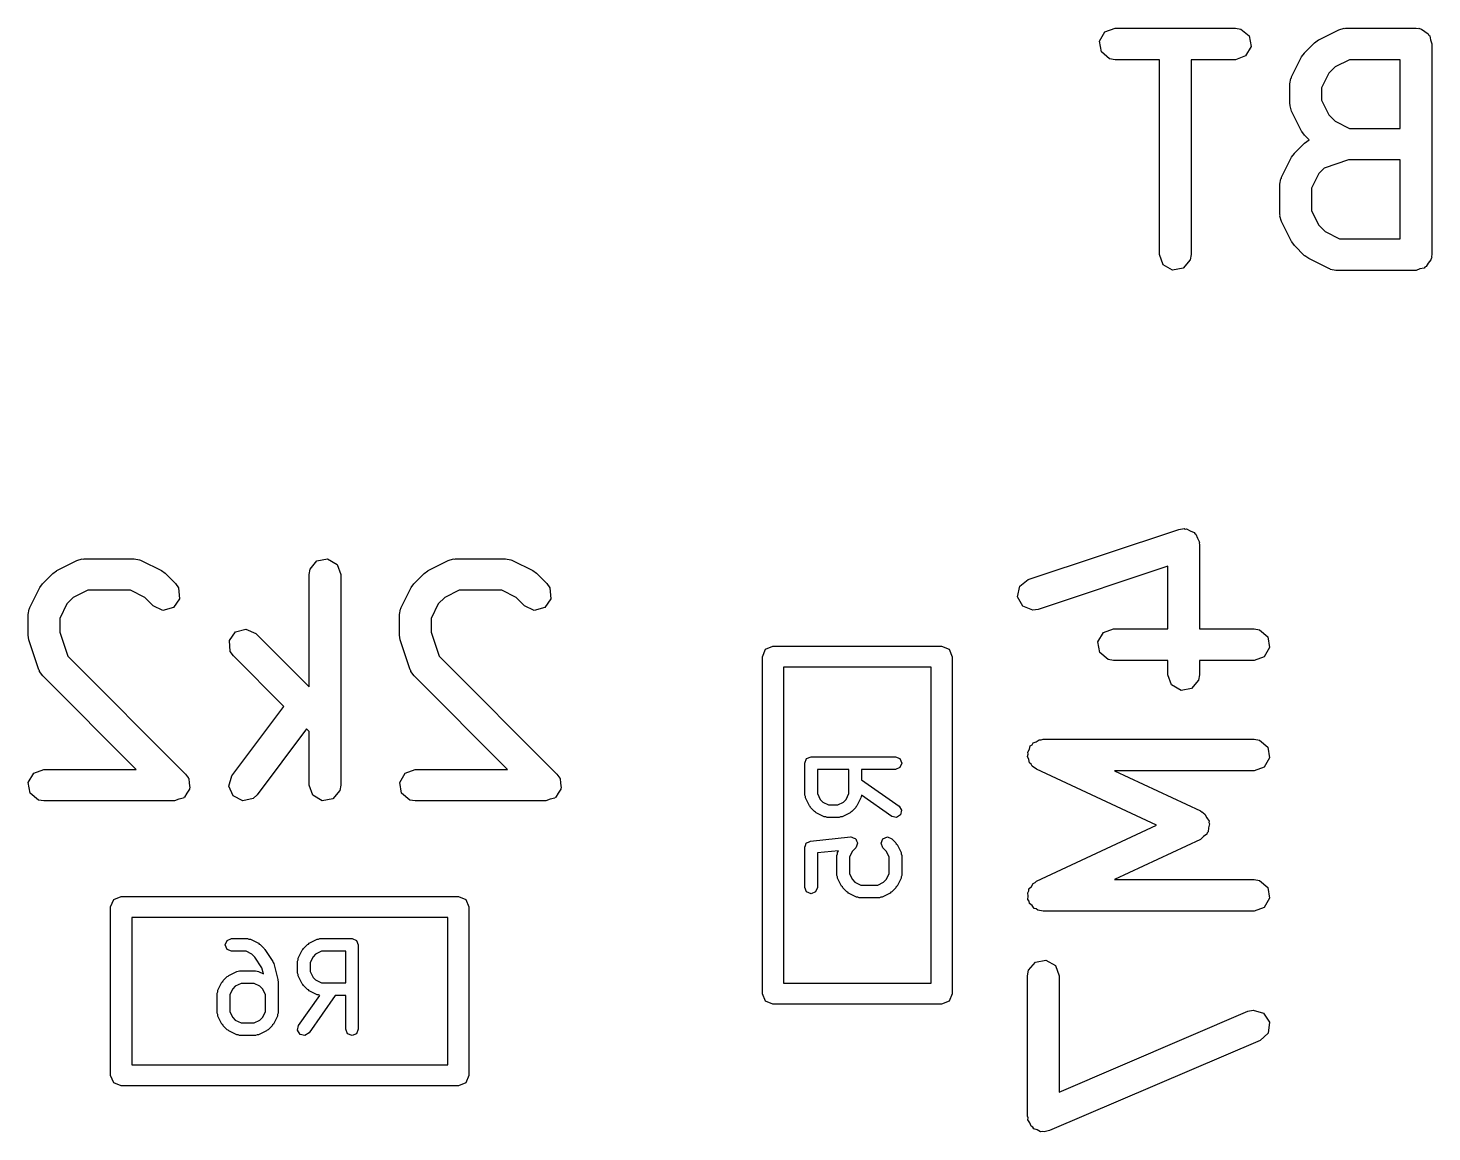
# Model space of a CAD drawing. Extents: x 0.04 to 2.09, y 0.3 to 3.78.
# Drawn here: x 0.6387 to 0.901, y 3.0477 to 3.254 of the extents above; entities that cross this region are included whole.
import ezdxf

# ---------------------------------------------------------------- set-up
doc = ezdxf.new("R2010")
doc.units = 0
doc.header["$MEASUREMENT"] = 0
doc.layers.add('BLACK', color=7, linetype='CONTINUOUS')

msp = doc.modelspace()

# ---------------------------------------------------------------- linework, layer by layer
at = {"layer": 'BLACK', "linetype": 'CONTINUOUS'}
for p, q in [((0.838862, 3.2516), (0.839872, 3.25335)), ((0.839872, 3.25335), (0.84177, 3.25404)), ((0.84177, 3.25404), (0.864267, 3.25404)), ((0.864267, 3.25404), (0.865277, 3.25386)), ((0.865277, 3.25386), (0.866824, 3.25256)), ((0.866824, 3.25256), (0.867175, 3.25057)), ((0.879052, 3.2513), (0.879775, 3.25181)), ((0.879775, 3.25181), (0.879819, 3.25185)), ((0.879819, 3.25185), (0.883569, 3.25373)), ((0.883569, 3.25373), (0.884552, 3.25402)), ((0.884552, 3.25402), (0.884723, 3.25398)), ((0.884723, 3.25398), (0.884889, 3.25404)), ((0.884889, 3.25404), (0.898013, 3.25404)), ((0.898013, 3.25404), (0.898396, 3.25397)), ((0.898396, 3.25397), (0.898525, 3.254)), ((0.898525, 3.254), (0.898639, 3.25393)), ((0.898639, 3.25393), (0.899023, 3.25386)), ((0.899023, 3.25386), (0.89961, 3.25337)), ((0.89961, 3.25337), (0.900275, 3.25299)), ((0.900275, 3.25299), (0.900366, 3.25274)), ((0.900366, 3.25274), (0.90057, 3.25256)), ((0.90057, 3.25256), (0.900703, 3.25181)), ((0.900703, 3.25181), (0.900965, 3.25109)), ((0.839213, 3.24961), (0.838862, 3.2516)), ((0.84076, 3.24831), (0.839213, 3.24961)), ((0.867175, 3.25057), (0.866165, 3.24883)), ((0.876624, 3.24866), (0.87715, 3.24937)), ((0.87715, 3.24937), (0.877177, 3.24943)), ((0.877177, 3.24943), (0.879052, 3.2513)), ((0.900965, 3.25109), (0.900965, 3.21172)), ((0.84177, 3.24813), (0.84076, 3.24831)), ((0.850066, 3.24813), (0.84177, 3.24813)), ((0.850066, 3.21172), (0.850066, 3.24813)), ((0.864267, 3.24813), (0.855971, 3.24813)), ((0.855971, 3.24813), (0.855971, 3.21172)), ((0.866165, 3.24883), (0.864267, 3.24813)), ((0.874749, 3.24491), (0.876624, 3.24866)), ((0.882889, 3.24679), (0.881692, 3.24559)), ((0.885586, 3.24813), (0.882889, 3.24679)), ((0.89506, 3.24813), (0.885586, 3.24813)), ((0.89506, 3.23529), (0.89506, 3.24813)), ((0.874438, 3.24359), (0.874616, 3.2446)), ((0.874616, 3.2446), (0.874729, 3.24473)), ((0.874729, 3.24473), (0.874749, 3.24491)), ((0.881692, 3.24559), (0.880343, 3.24289)), ((0.874438, 3.23984), (0.874438, 3.24359)), ((0.880343, 3.24289), (0.880343, 3.24054)), ((0.874498, 3.23967), (0.874438, 3.23984)), ((0.874457, 3.2395), (0.874498, 3.23967)), ((0.874749, 3.23852), (0.874457, 3.2395)), ((0.880343, 3.24054), (0.881692, 3.23784)), ((0.876624, 3.23477), (0.874749, 3.23852)), ((0.881692, 3.23784), (0.882889, 3.23664)), ((0.882889, 3.23664), (0.885586, 3.23529)), ((0.876671, 3.23472), (0.876624, 3.23477)), ((0.877177, 3.234), (0.876671, 3.23472)), ((0.878036, 3.23314), (0.877177, 3.234)), ((0.885586, 3.23529), (0.89506, 3.23529)), ((0.875302, 3.23068), (0.877177, 3.23255)), ((0.877177, 3.23255), (0.878017, 3.23314)), ((0.878017, 3.23314), (0.878036, 3.23314)), ((0.872875, 3.22616), (0.874749, 3.22991)), ((0.874749, 3.22991), (0.875275, 3.23062)), ((0.875275, 3.23062), (0.875302, 3.23068)), ((0.885369, 3.22939), (0.88086, 3.22788)), ((0.89506, 3.22939), (0.885369, 3.22939)), ((0.89506, 3.21467), (0.89506, 3.22939)), ((0.872563, 3.22484), (0.872741, 3.22585)), ((0.872741, 3.22585), (0.872854, 3.22599)), ((0.872854, 3.22599), (0.872875, 3.22616)), ((0.879817, 3.22684), (0.878468, 3.22414)), ((0.88086, 3.22788), (0.879817, 3.22684)), ((0.872563, 3.21922), (0.872563, 3.22484)), ((0.878468, 3.22414), (0.878468, 3.21991)), ((0.872623, 3.21905), (0.872563, 3.21922)), ((0.872582, 3.21888), (0.872623, 3.21905)), ((0.872875, 3.2179), (0.872582, 3.21888)), ((0.874749, 3.21415), (0.872875, 3.2179)), ((0.878468, 3.21991), (0.879817, 3.21722)), ((0.879817, 3.21722), (0.881014, 3.21602)), ((0.881014, 3.21602), (0.883712, 3.21467)), ((0.874796, 3.2141), (0.874749, 3.21415)), ((0.875302, 3.21338), (0.874796, 3.2141)), ((0.877177, 3.2115), (0.875302, 3.21338)), ((0.883712, 3.21467), (0.89506, 3.21467)), ((0.850756, 3.20982), (0.850066, 3.21172)), ((0.852506, 3.20881), (0.850756, 3.20982)), ((0.855793, 3.21071), (0.854495, 3.20916)), ((0.855971, 3.21172), (0.855793, 3.21071)), ((0.877236, 3.21148), (0.877177, 3.2115)), ((0.877945, 3.21095), (0.877236, 3.21148)), ((0.881694, 3.20908), (0.877945, 3.21095)), ((0.900294, 3.21012), (0.899911, 3.20946)), ((0.900787, 3.21071), (0.900294, 3.21012)), ((0.900855, 3.21109), (0.900787, 3.21071)), ((0.900921, 3.2112), (0.900855, 3.21109)), ((0.900965, 3.21172), (0.900898, 3.21133)), ((0.900898, 3.21133), (0.900921, 3.2112)), ((0.854495, 3.20916), (0.852506, 3.20881)), ((0.881869, 3.20906), (0.881694, 3.20908)), ((0.882005, 3.20894), (0.881869, 3.20906)), ((0.883015, 3.20876), (0.882005, 3.20894)), ((0.898013, 3.20876), (0.883015, 3.20876)), ((0.898734, 3.20903), (0.898013, 3.20876)), ((0.899489, 3.20916), (0.898734, 3.20903)), ((0.89966, 3.20936), (0.899489, 3.20916)), ((0.899911, 3.20946), (0.89966, 3.20936)), ((0.825553, 3.15098), (0.853674, 3.16035)), ((0.853674, 3.16035), (0.854689, 3.1605)), ((0.854689, 3.1605), (0.854899, 3.16042)), ((0.854899, 3.16042), (0.855121, 3.16046)), ((0.855121, 3.16046), (0.855818, 3.16006)), ((0.855818, 3.16006), (0.856567, 3.15976)), ((0.856567, 3.15976), (0.856675, 3.15956)), ((0.856675, 3.15956), (0.85687, 3.15945)), ((0.85687, 3.15945), (0.857146, 3.15869)), ((0.857146, 3.15869), (0.857529, 3.15799)), ((0.857529, 3.15799), (0.857484, 3.15776)), ((0.857484, 3.15776), (0.857561, 3.15755)), ((0.857561, 3.15755), (0.857561, 3.14176)), ((0.647865, 3.15456), (0.648848, 3.15485)), ((0.648848, 3.15485), (0.649019, 3.15481)), ((0.649019, 3.15481), (0.649185, 3.15487)), ((0.649185, 3.15487), (0.658559, 3.15487)), ((0.658559, 3.15487), (0.659569, 3.15469)), ((0.659569, 3.15469), (0.659704, 3.15458)), ((0.692703, 3.15447), (0.694693, 3.15482)), ((0.694693, 3.15482), (0.696442, 3.15381)), ((0.717231, 3.15456), (0.718214, 3.15485)), ((0.718214, 3.15485), (0.718386, 3.15481)), ((0.718386, 3.15481), (0.718552, 3.15487)), ((0.718552, 3.15487), (0.727926, 3.15487)), ((0.727926, 3.15487), (0.728935, 3.15469)), ((0.728935, 3.15469), (0.729071, 3.15458)), ((0.641473, 3.15025), (0.643348, 3.15213)), ((0.643348, 3.15213), (0.644071, 3.15263)), ((0.644071, 3.15263), (0.644115, 3.15268)), ((0.644115, 3.15268), (0.647865, 3.15456)), ((0.659704, 3.15458), (0.65988, 3.15456)), ((0.65988, 3.15456), (0.663629, 3.15268)), ((0.663629, 3.15268), (0.664338, 3.15215)), ((0.664338, 3.15215), (0.664397, 3.15213)), ((0.664397, 3.15213), (0.666271, 3.15025)), ((0.691227, 3.15191), (0.691405, 3.15292)), ((0.691405, 3.15292), (0.692703, 3.15447)), ((0.696442, 3.15381), (0.697133, 3.15191)), ((0.71084, 3.15025), (0.712714, 3.15213)), ((0.712714, 3.15213), (0.713437, 3.15263)), ((0.713437, 3.15263), (0.713482, 3.15268)), ((0.713482, 3.15268), (0.717231, 3.15456)), ((0.729071, 3.15458), (0.729246, 3.15456)), ((0.729246, 3.15456), (0.732996, 3.15268)), ((0.732996, 3.15268), (0.733705, 3.15215)), ((0.733705, 3.15215), (0.733763, 3.15213)), ((0.733763, 3.15213), (0.735638, 3.15025)), ((0.851655, 3.15346), (0.82742, 3.14538)), ((0.851655, 3.14176), (0.851655, 3.15346)), ((0.639045, 3.14574), (0.64092, 3.14949)), ((0.64092, 3.14949), (0.641446, 3.15019)), ((0.641446, 3.15019), (0.641473, 3.15025)), ((0.666271, 3.15025), (0.66686, 3.14941)), ((0.66686, 3.14941), (0.667036, 3.1474)), ((0.691227, 3.13092), (0.691227, 3.15191)), ((0.697133, 3.15191), (0.697133, 3.11254)), ((0.708412, 3.14574), (0.710286, 3.14949)), ((0.710286, 3.14949), (0.710812, 3.15019)), ((0.710812, 3.15019), (0.71084, 3.15025)), ((0.735638, 3.15025), (0.736226, 3.14941)), ((0.736226, 3.14941), (0.736402, 3.1474)), ((0.823566, 3.14775), (0.823971, 3.14972)), ((0.823971, 3.14972), (0.825553, 3.15098)), ((0.647185, 3.14761), (0.645988, 3.14642)), ((0.649882, 3.14896), (0.647185, 3.14761)), ((0.657862, 3.14896), (0.649882, 3.14896)), ((0.66056, 3.14761), (0.657862, 3.14896)), ((0.662096, 3.14608), (0.66056, 3.14761)), ((0.667036, 3.1474), (0.665877, 3.14575)), ((0.716551, 3.14761), (0.715354, 3.14642)), ((0.719249, 3.14896), (0.716551, 3.14761)), ((0.727228, 3.14896), (0.719249, 3.14896)), ((0.729926, 3.14761), (0.727228, 3.14896)), ((0.731462, 3.14608), (0.729926, 3.14761)), ((0.736402, 3.1474), (0.735243, 3.14575)), ((0.824528, 3.14597), (0.823566, 3.14775)), ((0.638734, 3.14442), (0.638912, 3.14542)), ((0.638734, 3.14067), (0.638734, 3.14442)), ((0.638912, 3.14542), (0.639025, 3.14556)), ((0.639025, 3.14556), (0.639045, 3.14574)), ((0.645988, 3.14642), (0.644639, 3.14372)), ((0.663926, 3.14522), (0.662096, 3.14608)), ((0.665877, 3.14575), (0.663926, 3.14522)), ((0.7081, 3.14442), (0.708278, 3.14542)), ((0.7081, 3.14067), (0.7081, 3.14442)), ((0.708278, 3.14542), (0.708391, 3.14556)), ((0.708391, 3.14556), (0.708412, 3.14574)), ((0.715354, 3.14642), (0.714005, 3.14372)), ((0.733292, 3.14522), (0.731462, 3.14608)), ((0.735243, 3.14575), (0.733292, 3.14522)), ((0.826406, 3.14523), (0.824528, 3.14597)), ((0.82742, 3.14538), (0.826406, 3.14523)), ((0.644639, 3.14372), (0.644639, 3.14114)), ((0.677488, 3.14121), (0.679439, 3.14173)), ((0.679439, 3.14173), (0.68127, 3.14088)), ((0.714005, 3.14372), (0.714005, 3.14114)), ((0.839587, 3.14107), (0.841485, 3.14176)), ((0.841485, 3.14176), (0.851655, 3.14176)), ((0.857561, 3.14176), (0.867731, 3.14176)), ((0.867731, 3.14176), (0.868741, 3.14158)), ((0.868741, 3.14158), (0.870289, 3.14028)), ((0.638756, 3.1406), (0.638734, 3.14067)), ((0.638885, 3.13973), (0.638756, 3.1406)), ((0.64076, 3.13411), (0.638885, 3.13973)), ((0.644639, 3.14114), (0.646142, 3.13664)), ((0.676329, 3.13956), (0.677488, 3.14121)), ((0.676506, 3.13754), (0.676329, 3.13956)), ((0.68127, 3.14088), (0.691227, 3.13092)), ((0.708122, 3.1406), (0.7081, 3.14067)), ((0.708251, 3.13973), (0.708122, 3.1406)), ((0.710126, 3.13411), (0.708251, 3.13973)), ((0.714005, 3.14114), (0.715508, 3.13664)), ((0.838577, 3.13932), (0.839587, 3.14107)), ((0.838928, 3.13733), (0.838577, 3.13932)), ((0.870289, 3.14028), (0.870639, 3.13829)), ((0.646142, 3.13664), (0.668146, 3.11463)), ((0.677094, 3.1367), (0.676506, 3.13754)), ((0.686531, 3.12727), (0.677094, 3.1367)), ((0.715508, 3.13664), (0.737513, 3.11463)), ((0.775906, 3.13656), (0.776482, 3.13795)), ((0.775906, 3.07356), (0.775906, 3.13656)), ((0.776482, 3.13795), (0.777874, 3.13852)), ((0.777874, 3.13852), (0.80937, 3.13852)), ((0.80937, 3.13852), (0.810762, 3.13795)), ((0.810762, 3.13795), (0.811339, 3.13656)), ((0.811339, 3.13656), (0.811339, 3.07356)), ((0.840475, 3.13603), (0.838928, 3.13733)), ((0.869629, 3.13654), (0.867731, 3.13585)), ((0.870639, 3.13829), (0.869629, 3.13654)), ((0.64087, 3.13397), (0.64076, 3.13411)), ((0.640885, 3.13379), (0.64087, 3.13397)), ((0.641473, 3.13295), (0.640885, 3.13379)), ((0.710236, 3.13397), (0.710126, 3.13411)), ((0.710251, 3.13379), (0.710236, 3.13397)), ((0.71084, 3.13295), (0.710251, 3.13379)), ((0.779843, 3.13459), (0.779843, 3.07553)), ((0.807402, 3.13459), (0.779843, 3.13459)), ((0.807402, 3.07553), (0.807402, 3.13459)), ((0.841485, 3.13585), (0.840475, 3.13603)), ((0.851655, 3.13585), (0.841485, 3.13585)), ((0.851655, 3.13318), (0.851655, 3.13585)), ((0.867731, 3.13585), (0.857561, 3.13585)), ((0.857561, 3.13585), (0.857561, 3.13318)), ((0.65893, 3.1155), (0.641473, 3.13295)), ((0.728296, 3.1155), (0.71084, 3.13295)), ((0.852346, 3.13128), (0.851655, 3.13318)), ((0.854095, 3.13027), (0.852346, 3.13128)), ((0.857383, 3.13217), (0.856085, 3.13062)), ((0.857561, 3.13318), (0.857383, 3.13217)), ((0.856085, 3.13062), (0.854095, 3.13027)), ((0.676819, 3.11432), (0.686531, 3.12727)), ((0.69075, 3.12305), (0.681544, 3.11077)), ((0.691227, 3.12257), (0.69075, 3.12305)), ((0.691227, 3.11254), (0.691227, 3.12257)), ((0.826463, 3.12044), (0.827069, 3.12066)), ((0.827069, 3.12066), (0.827598, 3.12103)), ((0.827598, 3.12103), (0.827991, 3.121)), ((0.827991, 3.121), (0.828361, 3.12114)), ((0.828361, 3.12114), (0.867731, 3.12114)), ((0.867731, 3.12114), (0.868741, 3.12096)), ((0.868741, 3.12096), (0.870289, 3.11966)), ((0.82542, 3.11793), (0.825522, 3.11831)), ((0.825692, 3.11734), (0.82542, 3.11793)), ((0.825454, 3.1187), (0.825776, 3.11925)), ((0.825522, 3.11831), (0.825454, 3.1187)), ((0.825776, 3.11925), (0.825943, 3.11988)), ((0.825943, 3.11988), (0.826266, 3.1201)), ((0.826266, 3.1201), (0.826463, 3.12044)), ((0.870289, 3.11966), (0.870639, 3.11767)), ((0.639788, 3.11481), (0.641686, 3.1155)), ((0.641686, 3.1155), (0.65893, 3.1155)), ((0.709155, 3.11481), (0.711053, 3.1155)), ((0.711053, 3.1155), (0.728296, 3.1155)), ((0.783817, 3.11668), (0.784163, 3.11752)), ((0.783817, 3.11068), (0.783817, 3.11668)), ((0.784163, 3.11752), (0.784998, 3.11786)), ((0.784998, 3.11786), (0.800746, 3.11786)), ((0.786179, 3.1155), (0.786179, 3.11096)), ((0.792066, 3.1155), (0.786179, 3.1155)), ((0.792066, 3.11096), (0.792066, 3.1155)), ((0.800746, 3.1155), (0.794428, 3.1155)), ((0.794428, 3.1155), (0.794428, 3.11355)), ((0.800746, 3.11786), (0.801581, 3.11752)), ((0.801581, 3.11585), (0.800746, 3.1155)), ((0.801581, 3.11752), (0.801927, 3.11668)), ((0.801927, 3.11668), (0.801581, 3.11585)), ((0.825804, 3.11671), (0.825692, 3.11734)), ((0.826106, 3.11645), (0.825804, 3.11671)), ((0.826273, 3.1161), (0.826106, 3.11645)), ((0.827113, 3.11551), (0.826273, 3.1161)), ((0.849501, 3.10506), (0.827113, 3.11551)), ((0.869629, 3.11592), (0.867731, 3.11523)), ((0.870639, 3.11767), (0.869629, 3.11592)), ((0.638778, 3.11306), (0.639788, 3.11481)), ((0.639129, 3.11107), (0.638778, 3.11306)), ((0.668146, 3.11463), (0.668516, 3.1141)), ((0.668516, 3.1141), (0.668615, 3.11402)), ((0.668615, 3.11402), (0.668629, 3.11394)), ((0.668629, 3.11394), (0.668734, 3.11379)), ((0.668734, 3.11379), (0.668812, 3.11291)), ((0.668812, 3.11291), (0.668966, 3.11203)), ((0.676233, 3.11238), (0.676819, 3.11432)), ((0.708145, 3.11306), (0.709155, 3.11481)), ((0.708496, 3.11107), (0.708145, 3.11306)), ((0.737513, 3.11463), (0.737882, 3.1141)), ((0.737882, 3.1141), (0.737982, 3.11402)), ((0.737982, 3.11402), (0.737996, 3.11394)), ((0.737996, 3.11394), (0.738101, 3.11379)), ((0.738101, 3.11379), (0.738178, 3.11291)), ((0.738178, 3.11291), (0.738333, 3.11203)), ((0.794428, 3.11355), (0.801423, 3.10865)), ((0.867731, 3.11523), (0.841671, 3.11523)), ((0.841671, 3.11523), (0.857732, 3.10773)), ((0.640676, 3.10977), (0.639129, 3.11107)), ((0.667752, 3.11013), (0.666893, 3.1099)), ((0.667829, 3.11024), (0.667752, 3.11013)), ((0.667956, 3.11028), (0.667829, 3.11024)), ((0.668401, 3.11105), (0.667956, 3.11028)), ((0.66891, 3.11178), (0.668401, 3.11105)), ((0.668966, 3.11203), (0.668899, 3.11191)), ((0.668899, 3.11191), (0.66891, 3.11178)), ((0.677027, 3.11053), (0.676233, 3.11238)), ((0.678828, 3.10961), (0.677027, 3.11053)), ((0.680795, 3.11007), (0.678828, 3.10961)), ((0.681544, 3.11077), (0.680795, 3.11007)), ((0.691918, 3.11065), (0.691227, 3.11254)), ((0.693667, 3.10964), (0.691918, 3.11065)), ((0.696954, 3.11153), (0.695656, 3.10999)), ((0.697133, 3.11254), (0.696954, 3.11153)), ((0.710043, 3.10977), (0.708496, 3.11107)), ((0.737118, 3.11013), (0.73626, 3.1099)), ((0.737196, 3.11024), (0.737118, 3.11013)), ((0.737323, 3.11028), (0.737196, 3.11024)), ((0.737767, 3.11105), (0.737323, 3.11028)), ((0.738277, 3.11178), (0.737767, 3.11105)), ((0.738333, 3.11203), (0.738265, 3.11191)), ((0.738265, 3.11191), (0.738277, 3.11178)), ((0.783922, 3.11043), (0.783817, 3.11068)), ((0.783942, 3.11016), (0.783922, 3.11043)), ((0.784692, 3.10866), (0.783942, 3.11016)), ((0.786179, 3.11096), (0.786719, 3.10988)), ((0.791526, 3.10988), (0.792066, 3.11096)), ((0.794304, 3.11016), (0.793554, 3.10866)), ((0.794323, 3.11043), (0.794304, 3.11016)), ((0.794422, 3.11067), (0.794323, 3.11043)), ((0.800069, 3.10672), (0.794422, 3.11067)), ((0.641686, 3.10959), (0.640676, 3.10977)), ((0.666058, 3.10959), (0.641686, 3.10959)), ((0.666893, 3.1099), (0.666058, 3.10959)), ((0.695656, 3.10999), (0.693667, 3.10964)), ((0.711053, 3.10959), (0.710043, 3.10977)), ((0.735425, 3.10959), (0.711053, 3.10959)), ((0.73626, 3.1099), (0.735425, 3.10959)), ((0.784839, 3.10853), (0.784692, 3.10866)), ((0.784913, 3.10835), (0.784839, 3.10853)), ((0.785663, 3.1076), (0.784913, 3.10835)), ((0.785842, 3.10752), (0.785663, 3.1076)), ((0.78597, 3.10738), (0.785842, 3.10752)), ((0.786719, 3.10988), (0.787198, 3.1094)), ((0.787198, 3.1094), (0.788277, 3.10886)), ((0.788277, 3.10886), (0.789969, 3.10886)), ((0.789969, 3.10886), (0.791048, 3.1094)), ((0.791048, 3.1094), (0.791526, 3.10988)), ((0.792403, 3.10752), (0.792275, 3.10738)), ((0.792582, 3.1076), (0.792403, 3.10752)), ((0.793332, 3.10835), (0.792582, 3.1076)), ((0.793407, 3.10853), (0.793332, 3.10835)), ((0.793554, 3.10866), (0.793407, 3.10853)), ((0.801423, 3.10865), (0.801909, 3.10789)), ((0.801909, 3.10789), (0.801714, 3.10701)), ((0.857732, 3.10773), (0.858049, 3.10751)), ((0.858049, 3.10751), (0.858176, 3.10748)), ((0.858176, 3.10748), (0.858251, 3.10737)), ((0.78747, 3.10663), (0.78597, 3.10738)), ((0.787744, 3.10661), (0.78747, 3.10663)), ((0.787998, 3.1065), (0.787744, 3.10661)), ((0.790247, 3.1065), (0.787998, 3.1065)), ((0.790501, 3.10661), (0.790247, 3.1065)), ((0.790776, 3.10663), (0.790501, 3.10661)), ((0.792275, 3.10738), (0.790776, 3.10663)), ((0.800951, 3.10652), (0.800069, 3.10672)), ((0.801714, 3.10701), (0.800951, 3.10652)), ((0.827113, 3.09461), (0.849501, 3.10506)), ((0.858251, 3.10737), (0.858571, 3.10715)), ((0.858571, 3.10715), (0.858895, 3.10645)), ((0.858895, 3.10645), (0.859335, 3.10582)), ((0.859425, 3.10532), (0.859226, 3.10458)), ((0.859335, 3.10582), (0.859312, 3.10556)), ((0.859312, 3.10556), (0.859425, 3.10532)), ((0.784881, 3.10211), (0.79238, 3.10286)), ((0.79238, 3.10286), (0.792439, 3.10284)), ((0.792439, 3.10284), (0.792497, 3.10287)), ((0.792497, 3.10287), (0.792865, 3.10271)), ((0.792865, 3.10271), (0.793245, 3.1026)), ((0.793245, 3.1026), (0.793275, 3.10254)), ((0.793275, 3.10254), (0.793332, 3.10252)), ((0.793332, 3.10252), (0.793485, 3.10215)), ((0.798065, 3.10168), (0.798411, 3.10252)), ((0.798411, 3.10252), (0.799246, 3.10287)), ((0.799246, 3.10287), (0.800081, 3.10252)), ((0.800081, 3.10252), (0.800831, 3.10177)), ((0.857732, 3.10238), (0.841671, 3.09489)), ((0.858273, 3.10293), (0.857732, 3.10238)), ((0.858901, 3.10336), (0.858273, 3.10293)), ((0.85897, 3.10362), (0.858901, 3.10336)), ((0.859159, 3.10381), (0.85897, 3.10362)), ((0.859226, 3.10458), (0.859159, 3.10381)), ((0.783817, 3.10093), (0.783969, 3.1013)), ((0.783817, 3.09344), (0.783817, 3.10093)), ((0.783969, 3.1013), (0.784084, 3.10168)), ((0.784084, 3.10168), (0.784139, 3.10171)), ((0.784139, 3.10171), (0.784163, 3.10177)), ((0.784163, 3.10177), (0.78453, 3.10192)), ((0.78453, 3.10192), (0.784881, 3.10211)), ((0.790088, 3.10026), (0.786179, 3.09987)), ((0.786179, 3.09987), (0.786179, 3.09344)), ((0.789816, 3.09943), (0.789921, 3.09969)), ((0.789921, 3.09969), (0.789941, 3.09996)), ((0.789941, 3.09996), (0.790088, 3.10026)), ((0.792718, 3.10023), (0.792178, 3.09916)), ((0.793332, 3.10085), (0.792718, 3.10023)), ((0.793356, 3.10091), (0.793332, 3.10085)), ((0.793411, 3.10094), (0.793356, 3.10091)), ((0.793526, 3.10132), (0.793411, 3.10094)), ((0.793485, 3.10215), (0.793672, 3.1018)), ((0.793678, 3.10168), (0.793526, 3.10132)), ((0.793672, 3.1018), (0.793654, 3.10174)), ((0.793654, 3.10174), (0.793678, 3.10168)), ((0.798411, 3.10085), (0.798065, 3.10168)), ((0.799026, 3.10023), (0.798411, 3.10085)), ((0.799565, 3.09916), (0.799026, 3.10023)), ((0.800831, 3.10177), (0.800906, 3.10159)), ((0.800906, 3.10159), (0.801053, 3.10146)), ((0.801053, 3.10146), (0.801803, 3.09996)), ((0.801803, 3.09996), (0.801822, 3.09969)), ((0.801822, 3.09969), (0.801927, 3.09943)), ((0.789816, 3.09569), (0.789816, 3.09943)), ((0.792178, 3.09916), (0.792178, 3.09596)), ((0.799565, 3.09596), (0.799565, 3.09916)), ((0.801927, 3.09943), (0.801927, 3.09569)), ((0.789921, 3.09543), (0.789816, 3.09569)), ((0.789941, 3.09516), (0.789921, 3.09543)), ((0.790691, 3.09366), (0.789941, 3.09516)), ((0.792178, 3.09596), (0.792718, 3.09489)), ((0.792718, 3.09489), (0.793197, 3.09441)), ((0.793197, 3.09441), (0.794276, 3.09387)), ((0.797468, 3.09387), (0.798547, 3.09441)), ((0.798547, 3.09441), (0.799025, 3.09489)), ((0.799025, 3.09489), (0.799565, 3.09596)), ((0.801803, 3.09516), (0.801053, 3.09366)), ((0.801822, 3.09543), (0.801803, 3.09516)), ((0.801927, 3.09569), (0.801822, 3.09543)), ((0.826463, 3.0942), (0.826834, 3.09433)), ((0.826834, 3.09433), (0.827113, 3.09461)), ((0.841671, 3.09489), (0.867731, 3.09489)), ((0.867731, 3.09489), (0.868741, 3.09471)), ((0.868741, 3.09471), (0.870289, 3.09341)), ((0.65473, 3.0912), (0.656122, 3.09177)), ((0.656122, 3.09177), (0.719114, 3.09177)), ((0.719114, 3.09177), (0.720506, 3.0912)), ((0.784163, 3.0926), (0.783817, 3.09344)), ((0.784998, 3.09225), (0.784163, 3.0926)), ((0.785833, 3.0926), (0.784998, 3.09225)), ((0.786179, 3.09344), (0.785833, 3.0926)), ((0.790838, 3.09353), (0.790691, 3.09366)), ((0.790912, 3.09335), (0.790838, 3.09353)), ((0.791662, 3.0926), (0.790912, 3.09335)), ((0.791842, 3.09253), (0.791662, 3.0926)), ((0.791969, 3.09238), (0.791842, 3.09253)), ((0.793469, 3.09163), (0.791969, 3.09238)), ((0.794276, 3.09387), (0.797468, 3.09387)), ((0.799775, 3.09238), (0.798275, 3.09163)), ((0.799902, 3.09253), (0.799775, 3.09238)), ((0.800082, 3.0926), (0.799902, 3.09253)), ((0.800831, 3.09335), (0.800082, 3.0926)), ((0.800906, 3.09353), (0.800831, 3.09335)), ((0.801053, 3.09366), (0.800906, 3.09353)), ((0.825454, 3.09245), (0.825651, 3.09279)), ((0.825566, 3.09181), (0.825454, 3.09245)), ((0.825509, 3.09117), (0.825566, 3.09181)), ((0.825651, 3.09279), (0.825685, 3.09318)), ((0.825685, 3.09318), (0.826141, 3.09364)), ((0.826141, 3.09364), (0.826463, 3.0942)), ((0.870289, 3.09341), (0.870639, 3.09142)), ((0.654154, 3.0898), (0.65473, 3.0912)), ((0.654154, 3.05831), (0.654154, 3.0898)), ((0.720506, 3.0912), (0.721083, 3.0898)), ((0.721083, 3.0898), (0.721083, 3.05831)), ((0.793743, 3.09161), (0.793469, 3.09163)), ((0.793997, 3.0915), (0.793743, 3.09161)), ((0.797746, 3.0915), (0.793997, 3.0915)), ((0.798, 3.09161), (0.797746, 3.0915)), ((0.798275, 3.09163), (0.798, 3.09161)), ((0.825736, 3.09085), (0.825509, 3.09117)), ((0.825804, 3.09046), (0.825736, 3.09085)), ((0.826298, 3.09004), (0.825804, 3.09046)), ((0.826669, 3.08952), (0.826298, 3.09004)), ((0.827049, 3.08941), (0.826669, 3.08952)), ((0.827351, 3.08916), (0.827049, 3.08941)), ((0.828361, 3.08898), (0.827351, 3.08916)), ((0.869629, 3.08967), (0.867731, 3.08898)), ((0.870639, 3.09142), (0.869629, 3.08967)), ((0.658091, 3.08783), (0.658091, 3.06028)), ((0.717146, 3.08783), (0.658091, 3.08783)), ((0.717146, 3.06028), (0.717146, 3.08783)), ((0.867731, 3.08898), (0.828361, 3.08898)), ((0.675909, 3.08351), (0.676744, 3.08386)), ((0.676744, 3.08386), (0.679744, 3.08386)), ((0.679744, 3.08386), (0.679998, 3.08375)), ((0.692988, 3.08375), (0.693242, 3.08386)), ((0.693242, 3.08386), (0.699242, 3.08386)), ((0.699242, 3.08386), (0.700077, 3.08351)), ((0.675563, 3.08268), (0.675909, 3.08351)), ((0.675909, 3.08184), (0.675563, 3.08268)), ((0.676744, 3.0815), (0.675909, 3.08184)), ((0.679465, 3.0815), (0.676744, 3.0815)), ((0.680544, 3.08096), (0.679465, 3.0815)), ((0.679998, 3.08375), (0.680272, 3.08374)), ((0.680272, 3.08374), (0.681772, 3.08299)), ((0.681772, 3.08299), (0.6819, 3.08284)), ((0.6819, 3.08284), (0.682079, 3.08276)), ((0.682079, 3.08276), (0.682829, 3.08201)), ((0.682829, 3.08201), (0.682876, 3.0819)), ((0.682876, 3.0819), (0.682976, 3.08183)), ((0.682976, 3.08183), (0.684476, 3.07958)), ((0.689186, 3.08021), (0.689936, 3.08171)), ((0.689936, 3.08171), (0.690083, 3.08183)), ((0.690083, 3.08183), (0.690158, 3.08201)), ((0.690158, 3.08201), (0.690907, 3.08276)), ((0.690907, 3.08276), (0.691087, 3.08284)), ((0.691087, 3.08284), (0.691214, 3.08299)), ((0.691214, 3.08299), (0.692714, 3.08374)), ((0.693521, 3.0815), (0.692442, 3.08096)), ((0.692714, 3.08374), (0.692988, 3.08375)), ((0.698061, 3.0815), (0.693521, 3.0815)), ((0.698061, 3.07561), (0.698061, 3.0815)), ((0.700077, 3.08351), (0.700423, 3.08268)), ((0.700423, 3.08268), (0.700423, 3.06693)), ((0.681076, 3.08043), (0.680544, 3.08096)), ((0.682397, 3.07844), (0.681076, 3.08043)), ((0.684476, 3.07958), (0.684516, 3.07938)), ((0.684516, 3.07938), (0.684639, 3.07922)), ((0.684639, 3.07922), (0.685389, 3.07622)), ((0.689062, 3.07968), (0.689167, 3.07993)), ((0.689062, 3.07743), (0.689062, 3.07968)), ((0.689167, 3.07993), (0.689186, 3.08021)), ((0.691963, 3.08048), (0.691424, 3.0794)), ((0.691424, 3.0794), (0.691424, 3.07771)), ((0.692442, 3.08096), (0.691963, 3.08048)), ((0.825587, 3.07795), (0.826885, 3.07949)), ((0.826885, 3.07949), (0.828874, 3.07985)), ((0.828874, 3.07985), (0.830623, 3.07884)), ((0.830623, 3.07884), (0.831314, 3.07694)), ((0.675085, 3.07584), (0.675159, 3.07602)), ((0.675159, 3.07602), (0.675909, 3.07677)), ((0.675909, 3.07677), (0.676089, 3.07684)), ((0.676089, 3.07684), (0.676216, 3.07699)), ((0.676216, 3.07699), (0.677716, 3.07774)), ((0.677716, 3.07774), (0.67799, 3.07776)), ((0.67799, 3.07776), (0.678244, 3.07786)), ((0.678244, 3.07786), (0.681244, 3.07786)), ((0.681244, 3.07786), (0.681498, 3.07776)), ((0.681498, 3.07776), (0.681772, 3.07774)), ((0.681772, 3.07774), (0.682689, 3.07728)), ((0.682689, 3.07728), (0.682397, 3.07844)), ((0.685389, 3.07622), (0.685367, 3.07607)), ((0.685367, 3.07607), (0.685425, 3.07593)), ((0.689167, 3.07718), (0.689062, 3.07743)), ((0.689186, 3.0769), (0.689167, 3.07718)), ((0.689936, 3.0754), (0.689186, 3.0769)), ((0.691424, 3.07771), (0.691963, 3.07663)), ((0.691963, 3.07663), (0.692442, 3.07615)), ((0.692442, 3.07615), (0.693521, 3.07561)), ((0.825409, 3.07694), (0.825587, 3.07795)), ((0.825409, 3.05069), (0.825409, 3.07694)), ((0.831314, 3.07694), (0.831314, 3.05517)), ((0.674064, 3.07368), (0.674169, 3.07393)), ((0.674064, 3.06993), (0.674064, 3.07368)), ((0.674169, 3.07393), (0.674188, 3.07421)), ((0.674188, 3.07421), (0.674938, 3.07571)), ((0.674938, 3.07571), (0.675085, 3.07584)), ((0.676965, 3.07448), (0.676426, 3.0734)), ((0.676426, 3.0734), (0.676426, 3.07021)), ((0.677444, 3.07496), (0.676965, 3.07448)), ((0.678523, 3.0755), (0.677444, 3.07496)), ((0.680965, 3.0755), (0.678523, 3.0755)), ((0.682044, 3.07496), (0.680965, 3.0755)), ((0.682523, 3.07448), (0.682044, 3.07496)), ((0.683062, 3.0734), (0.682523, 3.07448)), ((0.683062, 3.07021), (0.683062, 3.0734)), ((0.685425, 3.07593), (0.685425, 3.06993)), ((0.690083, 3.07527), (0.689936, 3.0754)), ((0.690157, 3.07509), (0.690083, 3.07527)), ((0.690907, 3.07434), (0.690157, 3.07509)), ((0.691087, 3.07427), (0.690907, 3.07434)), ((0.691214, 3.07412), (0.691087, 3.07427)), ((0.692714, 3.07337), (0.691214, 3.07412)), ((0.692988, 3.07335), (0.692714, 3.07337)), ((0.693228, 3.07326), (0.692988, 3.07335)), ((0.693521, 3.07561), (0.698061, 3.07561)), ((0.776482, 3.07217), (0.775906, 3.07356)), ((0.779843, 3.07553), (0.807402, 3.07553)), ((0.811339, 3.07356), (0.810762, 3.07217)), ((0.689275, 3.06761), (0.693228, 3.07326)), ((0.696107, 3.07325), (0.69121, 3.06625)), ((0.698061, 3.07325), (0.696107, 3.07325)), ((0.698061, 3.06693), (0.698061, 3.07325)), ((0.777874, 3.07159), (0.776482, 3.07217)), ((0.80937, 3.07159), (0.777874, 3.07159)), ((0.810762, 3.07217), (0.80937, 3.07159)), ((0.674169, 3.06968), (0.674064, 3.06993)), ((0.674188, 3.0694), (0.674169, 3.06968)), ((0.674938, 3.0679), (0.674188, 3.0694)), ((0.676426, 3.07021), (0.676965, 3.06913)), ((0.676965, 3.06913), (0.677444, 3.06865)), ((0.677444, 3.06865), (0.678523, 3.06811)), ((0.678523, 3.06811), (0.680965, 3.06811)), ((0.680965, 3.06811), (0.682044, 3.06865)), ((0.682044, 3.06865), (0.682523, 3.06913)), ((0.682523, 3.06913), (0.683062, 3.07021)), ((0.6853, 3.0694), (0.68455, 3.0679)), ((0.685319, 3.06968), (0.6853, 3.0694)), ((0.685425, 3.06993), (0.685319, 3.06968)), ((0.831314, 3.05517), (0.866568, 3.07028)), ((0.866568, 3.07028), (0.867567, 3.07051)), ((0.867567, 3.07051), (0.8695, 3.06993)), ((0.8695, 3.06993), (0.870606, 3.06824)), ((0.870606, 3.06824), (0.870367, 3.06623)), ((0.675085, 3.06778), (0.674938, 3.0679)), ((0.675159, 3.0676), (0.675085, 3.06778)), ((0.675909, 3.06685), (0.675159, 3.0676)), ((0.676089, 3.06677), (0.675909, 3.06685)), ((0.676216, 3.06662), (0.676089, 3.06677)), ((0.677716, 3.06587), (0.676216, 3.06662)), ((0.67799, 3.06586), (0.677716, 3.06587)), ((0.678244, 3.06575), (0.67799, 3.06586)), ((0.681244, 3.06575), (0.678244, 3.06575)), ((0.681498, 3.06586), (0.681244, 3.06575)), ((0.681772, 3.06587), (0.681498, 3.06586)), ((0.683272, 3.06662), (0.681772, 3.06587)), ((0.683399, 3.06677), (0.683272, 3.06662)), ((0.683579, 3.06685), (0.683399, 3.06677)), ((0.684329, 3.0676), (0.683579, 3.06685)), ((0.684403, 3.06778), (0.684329, 3.0676)), ((0.68455, 3.0679), (0.684403, 3.06778)), ((0.68908, 3.06673), (0.689275, 3.06761)), ((0.689565, 3.06596), (0.68908, 3.06673)), ((0.690448, 3.06577), (0.689565, 3.06596)), ((0.69121, 3.06625), (0.690448, 3.06577)), ((0.698406, 3.0661), (0.698061, 3.06693)), ((0.699242, 3.06575), (0.698406, 3.0661)), ((0.700077, 3.0661), (0.699242, 3.06575)), ((0.700423, 3.06693), (0.700077, 3.0661)), ((0.870367, 3.06623), (0.868895, 3.06485)), ((0.868895, 3.06485), (0.829525, 3.04798)), ((0.658091, 3.06028), (0.717146, 3.06028)), ((0.65473, 3.05692), (0.654154, 3.05831)), ((0.721083, 3.05831), (0.720506, 3.05692)), ((0.656122, 3.05634), (0.65473, 3.05692)), ((0.719114, 3.05634), (0.656122, 3.05634)), ((0.720506, 3.05692), (0.719114, 3.05634)), ((0.825528, 3.05036), (0.825409, 3.05069)), ((0.825487, 3.05002), (0.825528, 3.05036)), ((0.825864, 3.04944), (0.825487, 3.05002)), ((0.826099, 3.04879), (0.825864, 3.04944)), ((0.826402, 3.04862), (0.826099, 3.04879)), ((0.826593, 3.04833), (0.826402, 3.04862)), ((0.827252, 3.04813), (0.826593, 3.04833)), ((0.827849, 3.04778), (0.827252, 3.04813)), ((0.828192, 3.04784), (0.827849, 3.04778)), ((0.828526, 3.04774), (0.828192, 3.04784)), ((0.829525, 3.04798), (0.828526, 3.04774))]:
    msp.add_line(p, q, dxfattribs=at)

doc.saveas('drawing.dxf')
